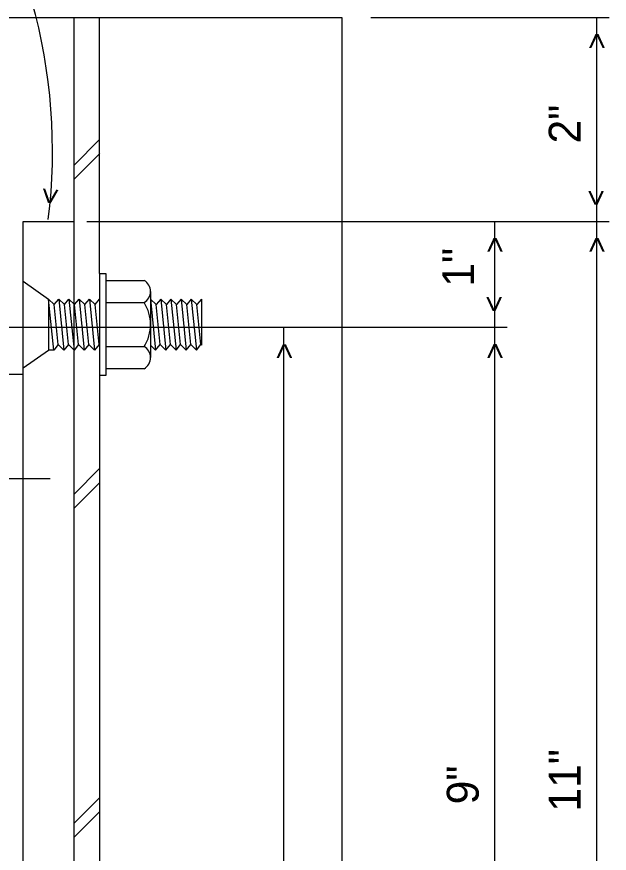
# Model space of a CAD drawing. Extents: x 0 to 2.83, y -0.03 to 1.83.
# Drawn here: x 1.5988 to 1.841, y 0.6532 to 0.995 of the extents above; entities that cross this region are included whole.
import ezdxf

# ---------------------------------------------------------------- set-up
doc = ezdxf.new("R2010")
doc.units = 0
doc.layers.add('50', color=7, linetype='Continuous')
doc.layers.add('55', color=7, linetype='Continuous')

msp = doc.modelspace()

# ---------------------------------------------------------------- linework, layer by layer
at = {"layer": '50'}
for p, q in [((1.5233, 0.994745965635739), (1.7316333333333334, 0.994745965635739)), ((1.6222583333333334, 0.9114126323024057), (1.6222583333333334, 0.994745965635739)), ((1.632675, 0.8900792989690723), (1.632675, 0.994745965635739)), ((1.7316333333333334, 0.994745965635739), (1.7316333333333334, 0.3645376323024056)), ((1.6222666666666667, 0.934420965635739), (1.6326916666666667, 0.944845965635739)), ((1.6223083333333335, 0.9286792989690723), (1.632775, 0.9391459656357389)), ((1.601425, 0.4530792989690723), (1.601425, 0.9114126323024057)), ((1.601425, 0.9114126323024057), (1.6222583333333334, 0.9114126323024057)), ((1.6222583333333334, 0.4530792989690723), (1.6222583333333334, 0.9114126323024057)), ((1.632675, 0.8900792989690723), (1.6352833333333334, 0.8900792989690723)), ((1.632675, 0.8900792989690723), (1.632675, 0.8484126323024056)), ((1.6352833333333334, 0.8900792989690723), (1.6352833333333334, 0.8484126323024056)), ((1.601425, 0.8869792989690723), (1.6118416666666668, 0.8796626323024056)), ((1.6352833333333334, 0.8872876323024056), (1.6509083333333334, 0.8872876323024056)), ((1.6535083333333334, 0.8827792989690723), (1.6535083333333334, 0.869245965635739)), ((1.6118416666666668, 0.8796626323024056), (1.6118416666666668, 0.8588292989690723)), ((1.613925, 0.8588292989690723), (1.6118416666666668, 0.8796626323024056)), ((1.6118416666666668, 0.8796626323024056), (1.61415, 0.8774292989690723)), ((1.61415, 0.8774292989690723), (1.6160083333333335, 0.8796626323024056)), ((1.6160083333333335, 0.8796626323024056), (1.6180916666666667, 0.8588292989690723)), ((1.6160083333333335, 0.8796626323024056), (1.6183166666666668, 0.8774292989690723)), ((1.6183166666666668, 0.8774292989690723), (1.6201750000000001, 0.8796626323024056)), ((1.6201750000000001, 0.8796626323024056), (1.6222583333333334, 0.8588292989690723)), ((1.6201750000000001, 0.8796626323024056), (1.6224833333333335, 0.8774292989690723)), ((1.6224833333333335, 0.8774292989690723), (1.6243416666666668, 0.8796626323024056)), ((1.6243416666666668, 0.8796626323024056), (1.626425, 0.8588292989690723)), ((1.6243416666666668, 0.8796626323024056), (1.6266500000000002, 0.8774292989690723)), ((1.6266500000000002, 0.8774292989690723), (1.6285083333333334, 0.8796626323024056)), ((1.6285083333333334, 0.8796626323024056), (1.6305916666666667, 0.8588292989690723)), ((1.6285083333333334, 0.8796626323024056), (1.6308166666666668, 0.8774292989690723)), ((1.6308166666666668, 0.8774292989690723), (1.632675, 0.8796626323024056)), ((1.6535083333333334, 0.8796626323024056), (1.6555916666666668, 0.8588292989690723)), ((1.6558166666666667, 0.8774292989690723), (1.6535083333333334, 0.8796626323024056)), ((1.657675, 0.8796626323024056), (1.6558166666666667, 0.8774292989690723)), ((1.657675, 0.8796626323024056), (1.6597583333333334, 0.8588292989690723)), ((1.6599833333333334, 0.8774292989690723), (1.657675, 0.8796626323024056)), ((1.6618416666666667, 0.8796626323024056), (1.6599833333333334, 0.8774292989690723)), ((1.6618416666666667, 0.8796626323024056), (1.663925, 0.8588292989690723)), ((1.66415, 0.8774292989690723), (1.6618416666666667, 0.8796626323024056)), ((1.6660083333333333, 0.8796626323024056), (1.66415, 0.8774292989690723)), ((1.6660083333333333, 0.8796626323024056), (1.6680916666666668, 0.8588292989690723)), ((1.6683166666666667, 0.8774292989690723), (1.6660083333333333, 0.8796626323024056)), ((1.6701750000000002, 0.8796626323024056), (1.6683166666666667, 0.8774292989690723)), ((1.6701750000000002, 0.8796626323024056), (1.6722583333333334, 0.8588292989690723)), ((1.6724833333333333, 0.8774292989690723), (1.6701750000000002, 0.8796626323024056)), ((1.6743416666666668, 0.8796626323024056), (1.6724833333333333, 0.8774292989690723)), ((1.6743416666666668, 0.8796626323024056), (1.6743416666666668, 0.860845965635739)), ((1.6157833333333333, 0.8610709656357389), (1.61415, 0.8774292989690723)), ((1.61995, 0.8610709656357389), (1.6183166666666668, 0.8774292989690723)), ((1.6241166666666667, 0.8610709656357389), (1.6224833333333335, 0.8774292989690723)), ((1.6282833333333333, 0.8610709656357389), (1.6266500000000002, 0.8774292989690723)), ((1.6324500000000002, 0.8610709656357389), (1.6308166666666668, 0.8774292989690723)), ((1.6352833333333334, 0.8782626323024056), (1.6509083333333334, 0.8782626323024056)), ((1.65745, 0.8610709656357389), (1.6558166666666667, 0.8774292989690723)), ((1.6616166666666667, 0.8610709656357389), (1.6599833333333334, 0.8774292989690723)), ((1.6657833333333334, 0.8610709656357389), (1.66415, 0.8774292989690723)), ((1.66995, 0.8610709656357389), (1.6683166666666667, 0.8774292989690723)), ((1.6741166666666667, 0.8610709656357389), (1.6724833333333333, 0.8774292989690723)), ((1.601425, 0.8697459656357389), (1.601425, 0.8697459656357389)), ((1.6535083333333334, 0.869245965635739), (1.6535083333333334, 0.8557126323024057)), ((1.601425, 0.8515126323024056), (1.6118416666666668, 0.8588292989690723)), ((1.613925, 0.8588292989690723), (1.6118416666666668, 0.8588292989690723)), ((1.6157833333333333, 0.8610709656357389), (1.613925, 0.8588292989690723)), ((1.6180916666666667, 0.8588292989690723), (1.6157833333333333, 0.8610709656357389)), ((1.61995, 0.8610709656357389), (1.6180916666666667, 0.8588292989690723)), ((1.6222583333333334, 0.8588292989690723), (1.61995, 0.8610709656357389)), ((1.6241166666666667, 0.8610709656357389), (1.6222583333333334, 0.8588292989690723)), ((1.626425, 0.8588292989690723), (1.6241166666666667, 0.8610709656357389)), ((1.6282833333333333, 0.8610709656357389), (1.626425, 0.8588292989690723)), ((1.6305916666666667, 0.8588292989690723), (1.6282833333333333, 0.8610709656357389)), ((1.6324500000000002, 0.8610709656357389), (1.6305916666666667, 0.8588292989690723)), ((1.632675, 0.860845965635739), (1.6324500000000002, 0.8610709656357389)), ((1.6352833333333334, 0.860220965635739), (1.6509083333333334, 0.860220965635739)), ((1.6555916666666668, 0.8588292989690723), (1.6535083333333334, 0.860845965635739)), ((1.6555916666666668, 0.8588292989690723), (1.65745, 0.8610709656357389)), ((1.65745, 0.8610709656357389), (1.6597583333333334, 0.8588292989690723)), ((1.6597583333333334, 0.8588292989690723), (1.6616166666666667, 0.8610709656357389)), ((1.6616166666666667, 0.8610709656357389), (1.663925, 0.8588292989690723)), ((1.663925, 0.8588292989690723), (1.6657833333333334, 0.8610709656357389)), ((1.6657833333333334, 0.8610709656357389), (1.6680916666666668, 0.8588292989690723)), ((1.6680916666666668, 0.8588292989690723), (1.66995, 0.8610709656357389)), ((1.66995, 0.8610709656357389), (1.6722583333333334, 0.8588292989690723)), ((1.6722583333333334, 0.8588292989690723), (1.6741166666666667, 0.8610709656357389)), ((1.6741166666666667, 0.8610709656357389), (1.6743416666666668, 0.860845965635739)), ((1.49205, 0.8489126323024057), (1.601425, 0.8489126323024057)), ((1.632675, 0.8484126323024056), (1.632675, 0.5150792989690722)), ((1.6352833333333334, 0.8484126323024056), (1.632675, 0.8484126323024056)), ((1.6352833333333334, 0.8512042989690723), (1.6509083333333334, 0.8512042989690723)), ((1.62225, 0.7999376323024057), (1.632675, 0.8103626323024057)), ((1.6222916666666667, 0.794195965635739), (1.6327583333333333, 0.8046626323024056)), ((1.6222333333333334, 0.6654542989690723), (1.6326583333333333, 0.6758792989690723)), ((1.6222750000000001, 0.6597126323024056), (1.6327416666666668, 0.6701792989690722))]:
    msp.add_line(p, q, dxfattribs=at)
for centre, radius, start, end in [((1.6483002299999818, 0.8827730489690723), 0.005208103753316593, 299.9985361111111, 60.00146388888889), ((1.6365821666666618, 0.8692417989690723), 0.01692616666674228, 327.794875, 32.20512222222222), ((1.6483002299999818, 0.8557105489690723), 0.005208103753316593, 299.9985361111111, 60.00146388888889)]:
    msp.add_arc(centre, radius, start, end, dxfattribs=at)
at = {"layer": '55'}
for p, q in [((1.743575, 0.994745965635739), (1.8410083333333334, 0.994745965635739)), ((1.8358, 0.994745965635739), (1.8358, 0.9114126323024057)), ((1.6274666666666668, 0.9114126323024057), (1.8410083333333334, 0.9114126323024057)), ((1.7941333333333334, 0.9114126323024057), (1.7941333333333334, 0.8680292989690723)), ((1.8358, 0.9114126323024057), (1.8358, 0.4530792989690723)), ((1.7993416666666668, 0.8680292989690723), (1.3618416666666668, 0.8680292989690723)), ((1.7080333333333335, 0.4928626323024056), (1.7080333333333335, 0.8680126323024057)), ((1.7941333333333334, 0.8680292989690723), (1.7941333333333334, 0.49302929896907227)), ((1.6125, 0.806120965635739), (1.3618416666666668, 0.806120965635739))]:
    msp.add_line(p, q, dxfattribs=at)
msp.add_arc((1.3857689846164092, 0.9400734532810685), 0.22767637335065471, 352.9520638888889, 38.25356111111112, dxfattribs=at)

# ---------------------------------------------------------------- texts
for s, height, rotation, p in [('>', 0.008675, 90, (1.8401333333333334, 0.9817292989690724)), ('>', 0.008675, 90, (1.8401333333333334, 0.9817292989690724)), ('2"', 0.013016650000000001, 90, (1.8292916666666668, 0.9432292989690723)), ('>', 0.00868015, 264.5996638888889, (1.6086333333333334, 0.9255042989690723)), ('>', 0.008675, 270, (1.8314666666666668, 0.9244292989690723)), ('>', 0.008675, 270, (1.8314666666666668, 0.9244292989690723)), ('>', 0.008675, 90, (1.7984666666666667, 0.898395965635739)), ('>', 0.008675, 90, (1.7984666666666667, 0.898395965635739)), ('>', 0.008675, 90, (1.8401333333333334, 0.898395965635739)), ('>', 0.008675, 90, (1.8401333333333334, 0.898395965635739)), ('1"', 0.013016650000000001, 90, (1.7857500000000002, 0.8846959656357389)), ('>', 0.008675, 270, (1.7898, 0.881045965635739)), ('>', 0.008675, 270, (1.7898, 0.881045965635739)), ('>', 0.008675, 90, (1.7123666666666668, 0.854995965635739)), ('>', 0.008675, 90, (1.7123666666666668, 0.854995965635739)), ('>', 0.008675, 90, (1.7984666666666667, 0.8550126323024057)), ('>', 0.008675, 90, (1.7984666666666667, 0.8550126323024057)), ('11"', 0.013016650000000001, 90, (1.8292916666666668, 0.6701876323024056)), ('9"', 0.013016650000000001, 90, (1.787625, 0.6731459656357389))]:
    msp.add_text(s, height=height, rotation=rotation, dxfattribs=at).set_placement(p)

doc.saveas('drawing.dxf')
